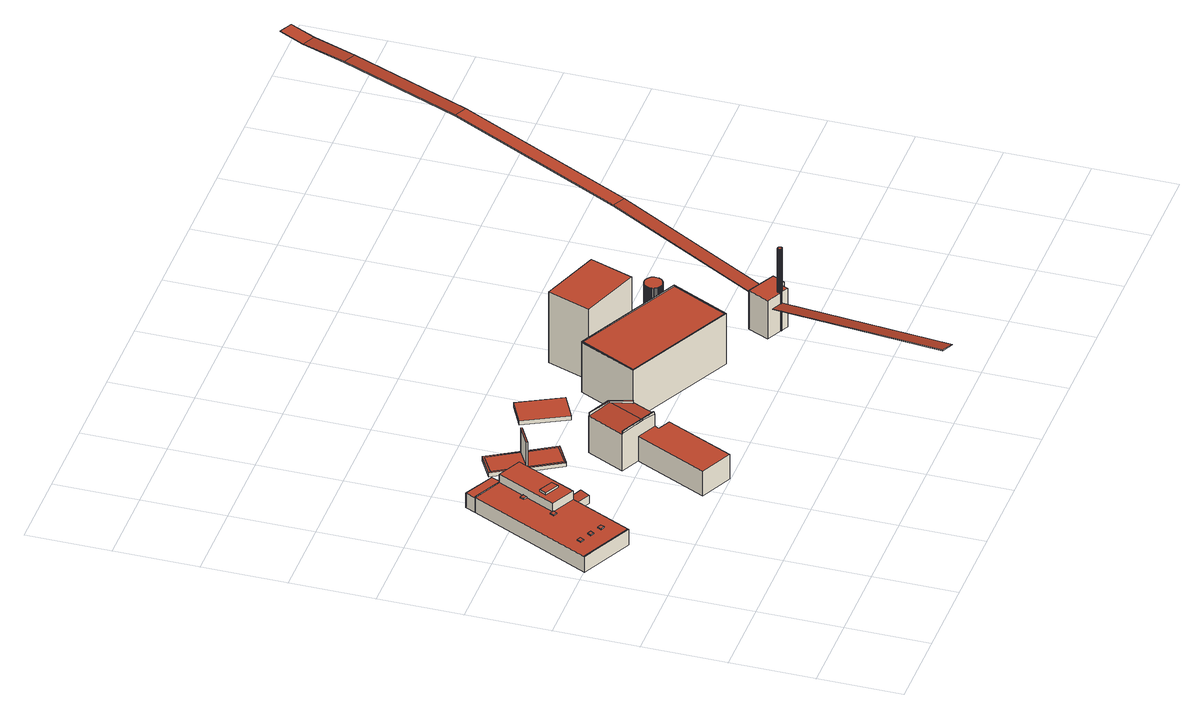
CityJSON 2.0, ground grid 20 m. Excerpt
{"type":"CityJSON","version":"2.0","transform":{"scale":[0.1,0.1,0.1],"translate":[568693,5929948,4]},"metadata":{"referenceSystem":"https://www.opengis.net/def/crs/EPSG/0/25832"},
"CityObjects":{
"building1":{"type":"Building","attributes":{"Grundfläche 2D":"490.193634","Grundhöhe NN":"5.959"},"children":["building1-1","building1-2","building1-3","building1-4","building1-5","building1-6","building1-7","building1-8"],"geometry":[{"type":"Solid","lod":"3","boundaries":[[[[0,1,2,3,4]],[[5,6,7,8,9,10,11,12,13,14,15,16]],[[17,18,19,20,21]],[[22,23,24,25]],[[20,0,4,26,27,21]],[[28,0,20,8]],[[5,16,2,1,0,28,8,7,6]],[[2,16,15,3]],[[23,29,26,4,3,15,30,31,24]],[[17,21,27,32]],[[18,17,32,33]],[[19,18,33,34]],[[35,10,9,8,20,19,34]],[[11,10,35,36]],[[37,14,13,12,11,36,38]],[[15,14,37,30]],[[25,24,31,39]],[[22,25,39,40]],[[23,22,40,29]],[[30,37,38,36,35,34,33,32,27,26,29,40,39,31]]]],"semantics":{"surfaces":[{"type":"RoofSurface"},{"type":"WallSurface"},{"type":"GroundSurface"}],"values":[[0,0,0,0,1,1,1,1,1,1,1,1,1,1,1,1,1,1,1,2]]}}]},
"building1-1":{"type":"BuildingInstallation","parents":["building1"],"geometry":[{"type":"MultiSurface","lod":"3","boundaries":[[[41,42,43,44]],[[45,46,44,43]],[[41,44,46,47]],[[47,48,42,41]],[[43,42,48,45]]],"semantics":{"surfaces":[{"type":"RoofSurface"},{"type":"WallSurface"}],"values":[0,1,1,1,1]}}]},
"building1-2":{"type":"BuildingInstallation","parents":["building1"],"geometry":[{"type":"MultiSurface","lod":"3","boundaries":[[[49,50,51,52]],[[52,51,53,54]],[[49,52,54,55]],[[50,49,55,56]],[[51,50,56,53]]],"semantics":{"surfaces":[{"type":"RoofSurface"},{"type":"WallSurface"}],"values":[0,1,1,1,1]}}]},
"building1-3":{"type":"BuildingInstallation","parents":["building1"],"geometry":[{"type":"MultiSurface","lod":"3","boundaries":[[[57,58,59,60]],[[61,62,60,59]],[[57,60,62,63]],[[63,64,58,57]],[[59,58,64,61]]],"semantics":{"surfaces":[{"type":"RoofSurface"},{"type":"WallSurface"}],"values":[0,1,1,1,1]}}]},
"building1-4":{"type":"BuildingInstallation","parents":["building1"],"geometry":[{"type":"MultiSurface","lod":"3","boundaries":[[[65,66,67,68]],[[68,67,69,70]],[[65,68,70,71]],[[66,65,71,72]],[[67,66,72,69]]],"semantics":{"surfaces":[{"type":"RoofSurface"},{"type":"WallSurface"}],"values":[0,1,1,1,1]}}]},
"building1-5":{"type":"BuildingInstallation","parents":["building1"],"geometry":[{"type":"MultiSurface","lod":"3","boundaries":[[[73,74,75,76]],[[6,76,75,5]],[[73,76,6,77]],[[77,78,74,73]],[[78,5,75,74]]],"semantics":{"surfaces":[{"type":"RoofSurface"},{"type":"WallSurface"}],"values":[0,1,1,1,1]}}]},
"building1-6":{"type":"BuildingInstallation","parents":["building1"],"geometry":[{"type":"MultiSurface","lod":"3","boundaries":[[[79,80,28,81]],[[8,28,80,7]],[[8,9,81,28]],[[79,81,9,82]],[[80,79,82,7]]],"semantics":{"surfaces":[{"type":"RoofSurface"},{"type":"WallSurface"}],"values":[0,1,1,1,1]}}]},
"building1-7":{"type":"BuildingInstallation","parents":["building1"],"geometry":[{"type":"MultiSurface","lod":"3","boundaries":[[[83,84,85,86]],[[13,87,86,85]],[[83,86,87,88]],[[88,12,84,83]],[[85,84,12,13]]],"semantics":{"surfaces":[{"type":"RoofSurface"},{"type":"WallSurface"}],"values":[0,1,1,1,1]}}]},
"building1-8":{"type":"BuildingInstallation","parents":["building1"],"geometry":[{"type":"MultiSurface","lod":"3","boundaries":[[[89,90,91,92]],[[92,91,93,94]],[[89,92,94,95]],[[90,89,95,96]],[[91,90,96,93]]],"semantics":{"surfaces":[{"type":"RoofSurface"},{"type":"WallSurface"}],"values":[0,1,1,1,1]}}]},
"building2":{"type":"Building","attributes":{"Grundfläche 2D":"11.310872","Grundhöhe NN":"5.975"},"geometry":[{"type":"Solid","lod":"3","boundaries":[[[[97,98,99,100]],[[101,102,100,99]],[[102,103,97,100]],[[103,104,98,97]],[[104,101,99,98]],[[104,103,102,101]]]],"semantics":{"surfaces":[{"type":"RoofSurface"},{"type":"WallSurface"},{"type":"GroundSurface"}],"values":[[0,1,1,1,1,2]]}}]},
"building3":{"type":"Building","attributes":{"Grundfläche 2D":"259.023164","Grundhöhe NN":"5.732"},"children":["building3-1","building3-2"],"geometry":[{"type":"Solid","lod":"3","boundaries":[[[[105,106,107,108,109,110,111,112]],[[113,114,110,109,108,107,115,116,117]],[[118,119,120,121,122,123,124]],[[112,122,125,126,105]],[[115,107,106,105,126,127]],[[117,116,115,127,128]],[[113,117,128,129]],[[123,122,112,111,110,114,113,129,130,124]],[[118,124,130,131]],[[119,118,131,132]],[[120,119,132,133]],[[121,120,133,134]],[[122,121,134,125]],[[134,133,132,131,130,129,128,127,126,125]]]],"semantics":{"surfaces":[{"type":"RoofSurface"},{"type":"WallSurface"},{"type":"GroundSurface"}],"values":[[0,0,0,1,1,1,1,1,1,1,1,1,1,2]]}}]},
"building3-1":{"type":"BuildingInstallation","parents":["building3"],"geometry":[{"type":"MultiSurface","lod":"3","boundaries":[[[135,136,137,138,139,140]],[[136,135,116,141]],[[137,136,141,142]],[[143,138,137,142,108]],[[143,106,139,138]],[[107,115,140,139,106]],[[115,116,135,140]]],"semantics":{"surfaces":[{"type":"RoofSurface"},{"type":"WallSurface"}],"values":[0,1,1,1,1,1,1]}}]},
"building3-2":{"type":"BuildingInstallation","parents":["building3"],"geometry":[{"type":"MultiSurface","lod":"3","boundaries":[[[144,145,146,147,148,149]],[[146,114,110,111,147]],[[111,150,148,147]],[[151,145,144,149,148,150,152,109]],[[151,114,146,145]]],"semantics":{"surfaces":[{"type":"RoofSurface"},{"type":"WallSurface"}],"values":[0,1,1,1,1]}}]},
"building4":{"type":"Building","attributes":{"Grundfläche 2D":"108.465187","Grundhöhe NN":"5.942"},"children":["building4-1","building4-2"],"geometry":[{"type":"MultiSurface","lod":"3","boundaries":[[[153,154,155,156,157,158,159,160,161,162]],[[163,164,165,166,167,168,169,170]],[[163,171,158,157]],[[171,172,159,158]],[[172,170,160,159]],[[169,168,162,161]],[[168,167,153,162]],[[154,166,165,155]],[[156,155,165,164]],[[172,171,173,174]],[[170,172,174,175]],[[163,170,175,176]],[[171,163,176,173]],[[176,175,174,173]]],"semantics":{"surfaces":[{"type":"RoofSurface"},{"type":"WallSurface"},{"type":"GroundSurface"}],"values":[0,0,1,1,1,1,1,1,1,1,1,1,1,2]}}]},
"building4-1":{"type":"BuildingInstallation","parents":["building4"],"geometry":[{"type":"MultiSurface","lod":"3","boundaries":[[[177,161,160,157,156,178]],[[170,163,157,160]],[[178,156,164,179]],[[161,177,180,169]]],"semantics":{"surfaces":[{"type":"RoofSurface"},{"type":"WallSurface"}],"values":[0,1,1,1]}}]},
"building4-2":{"type":"BuildingInstallation","parents":["building4"],"geometry":[{"type":"MultiSurface","lod":"3","boundaries":[[[181,182,183,184]],[[167,180,177,184,183,153]],[[177,178,181,184]],[[179,166,154,182,181,178]],[[154,153,183,182]]],"semantics":{"surfaces":[{"type":"RoofSurface"},{"type":"WallSurface"}],"values":[0,1,1,1,1]}}]},
"building5":{"type":"Building","attributes":{"Grundfläche 2D":"80.146197","Grundhöhe NN":"6.080"},"children":["building5-1","building5-2"],"geometry":[{"type":"Solid","lod":"3","boundaries":[[[[185,186,187,188]],[[189,190,188,187]],[[190,191,185,188]],[[191,192,186,185]],[[192,189,187,186]],[[192,191,190,189]]]],"semantics":{"surfaces":[{"type":"RoofSurface"},{"type":"WallSurface"},{"type":"GroundSurface"}],"values":[[0,1,1,1,1,2]]}}]},
"building5-1":{"type":"BuildingInstallation","parents":["building5"],"geometry":[{"type":"MultiSurface","lod":"3","boundaries":[[[193,194,195,196,188,185,186,187]]],"semantics":{"surfaces":[{"type":"RoofSurface"}],"values":[0]}}]},
"building5-2":{"type":"BuildingInstallation","parents":["building5"],"geometry":[{"type":"MultiSurface","lod":"3","boundaries":[[[188,196,193,187]]],"semantics":{"surfaces":[{"type":"RoofSurface"}],"values":[0]}}]},
"building6":{"type":"Building","attributes":{"Grundfläche 2D":"450.678896","Grundhöhe NN":"6.076"},"children":["building6-1","building6-2"],"geometry":[{"type":"Solid","lod":"3","boundaries":[[[[197,198,199,200]],[[201,202,200,199]],[[202,203,197,200]],[[203,204,198,197]],[[204,201,199,198]],[[204,203,202,201]]]],"semantics":{"surfaces":[{"type":"RoofSurface"},{"type":"WallSurface"},{"type":"GroundSurface"}],"values":[[0,1,1,1,1,2]]}}]},
"building6-1":{"type":"BuildingInstallation","parents":["building6"],"geometry":[{"type":"MultiSurface","lod":"3","boundaries":[[[205,206,207,208,209,210,211,212]],[[198,199,210,209]],[[199,200,211,210]],[[200,197,212,211]],[[213,214,206,205]],[[207,206,214,215]],[[215,216,208,207]]],"semantics":{"surfaces":[{"type":"RoofSurface"},{"type":"WallSurface"}],"values":[0,1,1,1,1,1,1]}}]},
"building6-2":{"type":"BuildingInstallation","parents":["building6"],"geometry":[{"type":"MultiSurface","lod":"3","boundaries":[[[209,208,205,212]],[[197,198,209,212]],[[205,208,216,213]]],"semantics":{"surfaces":[{"type":"RoofSurface"},{"type":"WallSurface"}],"values":[0,1,1]}}]},
"building7":{"type":"Building","attributes":{"Grundfläche 2D":"166.793382","Grundhöhe NN":"5.559"},"geometry":[{"type":"Solid","lod":"3","boundaries":[[[[217,218,219,220]],[[221,222,220,219]],[[222,223,217,220]],[[223,224,218,217]],[[224,221,219,218]],[[224,223,222,221]]]],"semantics":{"surfaces":[{"type":"RoofSurface"},{"type":"WallSurface"},{"type":"GroundSurface"}],"values":[[0,1,1,1,1,2]]}}]},
"building8":{"type":"Building","attributes":{"Grundfläche 2D":"13.633804","Grundhöhe NN":"6.035"},"geometry":[{"type":"Solid","lod":"3","boundaries":[[[[225,226,227,228,229,230,231,232,233,234,235,236,237,238,239,240,241,242,243,244,245,246,247,248,249,250,251,252,253,254,255,256,257,258,259,260,261,262,263,264,265,266,267,268,269,270,271,272,273,274,275,276,277,278,279,280,281,282,283,284,285,286,287,288,289,290,291,292,293,294,295,296,297,298,299,300,301,302,303,304,305,306,307,308,309,310,311,312,313,314,315,316,317,318,319,320,321,322,323,324]],[[325,326,229,228]],[[326,327,230,229]],[[327,328,231,230]],[[328,329,232,231]],[[329,330,233,232]],[[330,331,234,233]],[[331,332,235,234]],[[333,325,228,227]],[[334,335,323,322]],[[335,336,324,323]],[[336,337,225,324]],[[337,338,226,225]],[[338,333,227,226]],[[332,339,236,235]],[[339,340,237,236]],[[340,341,238,237]],[[341,342,239,238]],[[342,343,240,239]],[[343,344,241,240]],[[344,345,242,241]],[[345,346,243,242]],[[346,347,244,243]],[[347,348,245,244]],[[348,349,246,245]],[[349,350,247,246]],[[351,352,261,260]],[[352,353,262,261]],[[353,354,263,262]],[[354,355,264,263]],[[355,356,265,264]],[[356,357,266,265]],[[357,358,267,266]],[[358,359,268,267]],[[359,360,269,268]],[[360,361,270,269]],[[361,362,271,270]],[[362,363,272,271]],[[350,364,248,247]],[[364,365,249,248]],[[365,366,250,249]],[[366,367,251,250]],[[367,368,252,251]],[[368,369,253,252]],[[369,370,254,253]],[[370,371,255,254]],[[371,372,256,255]],[[372,373,257,256]],[[373,374,258,257]],[[374,375,259,258]],[[375,351,260,259]],[[363,376,273,272]],[[376,377,274,273]],[[377,378,275,274]],[[378,379,276,275]],[[379,380,277,276]],[[380,381,278,277]],[[381,382,279,278]],[[382,383,280,279]],[[383,384,281,280]],[[384,385,282,281]],[[385,386,283,282]],[[386,387,284,283]],[[387,388,285,284]],[[388,389,286,285]],[[389,390,287,286]],[[390,391,288,287]],[[391,392,289,288]],[[392,393,290,289]],[[393,394,291,290]],[[394,395,292,291]],[[395,396,293,292]],[[396,397,294,293]],[[397,398,295,294]],[[398,399,296,295]],[[399,400,297,296]],[[400,401,298,297]],[[401,402,299,298]],[[402,403,300,299]],[[403,404,301,300]],[[404,405,302,301]],[[405,406,303,302]],[[406,407,304,303]],[[407,408,305,304]],[[408,409,306,305]],[[409,410,307,306]],[[410,411,308,307]],[[411,412,309,308]],[[412,413,310,309]],[[413,414,311,310]],[[414,415,312,311]],[[415,416,313,312]],[[416,417,314,313]],[[417,418,315,314]],[[418,419,316,315]],[[419,420,317,316]],[[420,421,318,317]],[[421,422,319,318]],[[422,423,320,319]],[[423,424,321,320]],[[424,334,322,321]],[[334,424,423,422,421,420,419,418,417,416,415,414,413,412,411,410,409,408,407,406,405,404,403,402,401,400,399,398,397,396,395,394,393,392,391,390,389,388,387,386,385,384,383,382,381,380,379,378,377,376,363,362,361,360,359,358,357,356,355,354,353,352,351,375,374,373,372,371,370,369,368,367,366,365,364,350,349,348,347,346,345,344,343,342,341,340,339,332,331,330,329,328,327,326,325,333,338,337,336,335]]]],"semantics":{"surfaces":[{"type":"RoofSurface"},{"type":"WallSurface"},{"type":"GroundSurface"}],"values":[[0,1,1,1,1,1,1,1,1,1,1,1,1,1,1,1,1,1,1,1,1,1,1,1,1,1,1,1,1,1,1,1,1,1,1,1,1,1,1,1,1,1,1,1,1,1,1,1,1,1,1,1,1,1,1,1,1,1,1,1,1,1,1,1,1,1,1,1,1,1,1,1,1,1,1,1,1,1,1,1,1,1,1,1,1,1,1,1,1,1,1,1,1,1,1,1,1,1,1,1,1,2]]}}]},
"building9":{"type":"Building","attributes":{"Grundfläche 2D":"680.669436","Grundhöhe NN":"4.341"},"children":["building9-1"],"geometry":[{"type":"Solid","lod":"3","boundaries":[[[[425,426,427,428,429,430,431,432,433]],[[434,435,436,437,438,439]],[[440,441,442,443]],[[444,440,443,445]],[[446,444,445,447]],[[448,446,447,449]],[[450,448,449,451]],[[435,434,452,453]],[[436,435,453,454]],[[437,436,454,455]],[[456,457,458,459,451,449,447,445,443,442,460,461]],[[462,463,464,465,441,440,444,446,448,450,466,467]],[[442,441,465,460]],[[468,469,430,429],[451,459,466,450]],[[431,430,469,470]],[[471,472,426,425,433,432,431,470,473,474],[455,475,476,452,434,439,438,437]],[[427,426,472,477]],[[428,427,477,478]],[[429,428,478,468]],[[476,475,455,454,453,452]],[[465,464,461,460]],[[464,463,456,461]],[[463,462,457,456]],[[462,467,458,457]],[[467,466,459,458]],[[472,471,474,473,470,469,468,478,477]]]],"semantics":{"surfaces":[{"type":"RoofSurface"},{"type":"WallSurface"},{"type":"GroundSurface"}],"values":[[0,0,0,0,0,0,0,1,1,1,1,1,1,1,1,1,1,1,1,2,2,2,2,2,2,2]]}}]},
"building9-1":{"type":"BuildingInstallation","parents":["building9"],"geometry":[{"type":"MultiSurface","lod":"3","boundaries":[[[479,480,481,482,483,484,485,486,487,488,489,490,491,492,493,494,495,496,497,498,499,500,501,502,503,504,505,506,507,508,509,510,511,512,513,514]],[[515,516,480,479]],[[516,517,481,480]],[[517,518,482,481]],[[518,519,483,482]],[[519,520,484,483]],[[520,521,485,484]],[[486,485,521,522]],[[522,523,487,486]],[[523,524,488,487]],[[524,525,489,488]],[[525,526,490,489]],[[526,527,491,490]],[[527,528,492,491]],[[528,432,493,492]],[[529,494,493,432,439]],[[495,494,529,530]],[[496,495,530,531]],[[497,496,531,532]],[[438,433,499]],[[433,425,500,499]],[[425,533,501,500]],[[498,497,532,534]],[[499,498,534,438]],[[533,535,502,501]],[[535,536,503,502]],[[536,537,504,503]],[[537,538,505,504]],[[538,539,506,505]],[[539,540,507,506]],[[540,541,508,507]],[[541,542,509,508]],[[542,543,510,509]],[[543,544,511,510]],[[544,545,512,511]],[[545,546,513,512]],[[546,547,514,513]],[[547,515,479,514]],[[476,473,548,549]],[[549,548,550,551]],[[551,550,552,553]],[[554,553,552,555]],[[556,554,555,557]],[[475,556,557,474]]],"semantics":{"surfaces":[{"type":"RoofSurface"},{"type":"WallSurface"}],"values":[0,1,1,1,1,1,1,1,1,1,1,1,1,1,1,1,1,1,1,1,1,1,1,1,1,1,1,1,1,1,1,1,1,1,1,1,1,1,1,1,1,1,1,1]}}]}
},
"vertices":[
[219,852,83],[219,851,83],[149,708,83],[207,680,83],[277,824,83],[183,777,61],[188,787,61],[219,851,61],[219,852,61],[152,885,61],[151,885,61],[9,592,61],[10,591,61],[133,532,61],[135,531,61],[207,680,61],[149,708,61],[237,874,58],[164,910,58],[152,885,59],[219,852,59],[225,849,59],[292,803,44],[272,813,44],[252,772,44],[273,762,44],[277,824,20],[225,849,20],[219,852,63],[272,813,20],[207,680,20],[252,772,20],[237,874,20],[164,910,20],[152,885,20],[151,885,20],[9,592,20],[135,531,20],[10,591,20],[273,762,20],[292,803,20],
[210,715,88],[218,732,88],[184,749,88],[175,732,88],[184,749,83],[175,732,83],[210,715,83],[218,732,83],
[121,597,64],[116,588,64],[126,584,64],[130,593,64],[126,584,61],[130,593,61],[121,597,61],[116,588,61],
[140,711,64],[135,701,64],[144,697,64],[149,706,64],[144,697,61],[149,706,61],[140,711,61],[135,701,61],
[92,611,64],[87,602,64],[96,598,64],[101,607,64],[96,598,61],[101,607,61],[92,611,61],[87,602,61],
[178,791,64],[174,782,64],[183,777,64],[188,787,64],[178,791,61],[174,782,61],
[151,884,63],[219,851,63],[152,885,63],[151,884,61],
[10,593,63],[10,591,63],[133,532,63],[133,533,63],[133,533,61],[10,593,61],
[63,626,64],[58,616,64],[67,612,64],[72,621,64],[67,612,61],[72,621,61],[63,626,61],[58,616,61],
[270,682,43],[229,701,43],[218,679,41],[258,659,41],[218,679,20],[258,659,20],[270,682,20],[229,701,20],
[520,639,114],[519,641,114],[502,690,118],[501,687,118],[460,602,118],[459,600,118],[491,585,114],[494,584,114],[400,629,114],[403,628,114],[502,692,117],[447,718,114],[444,719,114],[362,434,82],[440,397,82],[518,559,82],[488,573,82],[494,584,82],[491,585,82],[445,607,82],[494,584,17],[520,639,17],[502,692,17],[444,719,17],[400,629,17],[445,607,17],[362,434,17],[440,397,17],[518,559,17],[488,573,17],
[447,718,121],[446,717,121],[500,690,121],[517,640,121],[519,641,121],[502,692,121],[446,717,114],[500,690,117],[517,640,114],
[460,602,121],[403,630,121],[403,628,121],[491,585,121],[492,587,121],[461,602,121],[492,587,114],[403,630,114],[461,602,117],
[383,854,30],[384,851,30],[425,781,30],[378,753,30],[376,748,30],[430,780,30],[343,929,30],[289,897,30],[294,896,30],[341,924,30],[376,748,29],[378,753,29],[425,781,29],[384,851,29],[383,854,29],[341,924,29],[294,896,29],[289,897,29],[430,780,29],[343,929,29],[430,780,19],[343,929,19],[289,897,19],[376,748,19],
[335,826,30],[336,823,30],[336,823,29],[335,826,29],
[336,823,94],[384,851,94],[383,854,94],[335,826,94],
[605,821,32],[553,923,32],[491,891,32],[543,789,32],[491,891,21],[543,789,21],[605,821,21],[553,923,21],
[494,890,32],[552,920,32],[602,822,32],[544,793,32],
[912,671,153],[650,799,153],[582,661,153],[844,532,153],[582,661,21],[844,532,21],[912,671,21],[650,799,21],
[910,670,155],[843,534,155],[584,661,155],[651,797,155],[650,799,155],[582,661,155],[844,532,155],[912,671,155],[910,670,153],[843,534,153],[584,661,153],[651,797,153],
[704,800,203],[848,748,203],[885,851,203],[741,903,203],[885,851,16],[741,903,16],[704,800,16],[848,748,16],
[904,735,160],[903,735,160],[902,735,160],[900,735,160],[899,735,160],[898,735,160],[896,735,160],[895,734,160],[894,734,160],[893,734,160],[891,733,160],[890,733,160],[889,732,160],[888,731,160],[887,731,160],[886,730,160],[885,729,160],[884,728,160],[883,727,160],[882,726,160],[882,725,160],[881,724,160],[880,722,160],[880,721,160],[880,720,160],[879,719,160],[879,717,160],[879,716,160],[879,715,160],[879,713,160],[879,712,160],[879,711,160],[879,710,160],[880,708,160],[880,707,160],[881,706,160],[881,705,160],[882,703,160],[882,702,160],[883,701,160],[884,700,160],[885,699,160],[886,698,160],[887,698,160],[888,697,160],[889,696,160],[890,696,160],[891,695,160],[893,695,160],[894,694,160],[895,694,160],[896,694,160],[898,693,160],[899,693,160],[900,693,160],[902,693,160],[903,694,160],[904,694,160],[906,694,160],[907,695,160],[908,695,160],[909,696,160],[910,696,160],[911,697,160],[912,698,160],[913,699,160],[914,699,160],[915,700,160],[916,701,160],[917,703,160],[918,704,160],[918,705,160],[919,706,160],[919,707,160],[920,708,160],[920,710,160],[920,711,160],[920,712,160],[920,714,160],[920,715,160],[920,716,160],[920,718,160],[920,719,160],[920,720,160],[919,721,160],[919,723,160],[918,724,160],[918,725,160],[917,726,160],[916,727,160],[915,728,160],[914,729,160],[913,730,160],[912,731,160],[911,731,160],[910,732,160],[909,733,160],[908,733,160],[907,734,160],[905,734,160],[900,735,20],[899,735,20],[898,735,20],[896,735,20],[895,734,20],[894,734,20],[893,734,20],[891,733,20],[902,735,20],[908,733,20],[907,734,20],[905,734,20],[904,735,20],[903,735,20],[890,733,20],[889,732,20],[888,731,20],[887,731,20],[886,730,20],[885,729,20],[884,728,20],[883,727,20],[882,726,20],[882,725,20],[881,724,20],[880,722,20],[881,706,20],[881,705,20],[882,703,20],[882,702,20],[883,701,20],[884,700,20],[885,699,20],[886,698,20],[887,698,20],[888,697,20],[889,696,20],[890,696,20],[891,695,20],[880,721,20],[880,720,20],[879,719,20],[879,717,20],[879,716,20],[879,715,20],[879,713,20],[879,712,20],[879,711,20],[879,710,20],[880,708,20],[880,707,20],[893,695,20],[894,694,20],[895,694,20],[896,694,20],[898,693,20],[899,693,20],[900,693,20],[902,693,20],[903,694,20],[904,694,20],[906,694,20],[907,695,20],[908,695,20],[909,696,20],[910,696,20],[911,697,20],[912,698,20],[913,699,20],[914,699,20],[915,700,20],[916,701,20],[917,703,20],[918,704,20],[918,705,20],[919,706,20],[919,707,20],[920,708,20],[920,710,20],[920,711,20],[920,712,20],[920,714,20],[920,715,20],[920,716,20],[920,718,20],[920,719,20],[920,720,20],[919,721,20],[919,723,20],[918,724,20],[918,725,20],[917,726,20],[916,727,20],[915,728,20],[914,729,20],[913,730,20],[912,731,20],[911,731,20],[910,732,20],[909,733,20],
[1025,461,105],[1040,453,105],[1050,473,105],[1061,468,105],[1075,497,105],[1007,531,105],[983,481,105],[1020,463,105],[1024,461,105],[998,474,75],[775,18,213],[802,5,213],[1025,461,75],[1024,461,75],[1020,463,75],[1648,1719,92],[1678,1781,93],[1647,1796,93],[1617,1734,92],[1594,1610,104],[1564,1625,104],[1448,1312,124],[1418,1327,124],[1241,888,116],[1210,903,116],[1055,507,84],[1024,523,84],[998,474,73],[775,18,211],[802,5,211],[1025,461,73],[1564,1625,102],[1418,1327,122],[1210,903,114],[1024,523,82],[1647,1796,91],[1617,1734,90],[1448,1312,122],[1594,1610,102],[1648,1719,90],[1678,1781,91],[1055,507,82],[1241,888,114],[1075,497,3],[1007,531,3],[983,481,3],[1025,461,3],[1040,453,3],[1020,463,3],[1024,461,3],[1024,461,73],[1020,463,73],[1050,473,3],[1061,468,3],
[1026,471,220],[1025,471,220],[1024,471,220],[1023,471,220],[1022,471,220],[1022,470,220],[1021,470,220],[1021,469,220],[1020,469,220],[1020,468,220],[1019,467,220],[1019,466,220],[1019,465,220],[1020,464,220],[1020,463,220],[1021,463,220],[1021,462,220],[1022,462,220],[1022,461,220],[1023,461,220],[1024,461,220],[1025,461,220],[1026,461,220],[1027,462,220],[1028,462,220],[1028,463,220],[1029,463,220],[1029,464,220],[1029,465,220],[1029,466,220],[1029,467,220],[1029,468,220],[1029,469,220],[1028,469,220],[1028,470,220],[1027,470,220],[1026,471,105],[1025,471,105],[1024,471,105],[1023,471,105],[1022,471,105],[1022,470,105],[1021,470,105],[1021,469,105],[1020,469,105],[1020,468,105],[1019,467,105],[1019,466,105],[1019,465,105],[1020,464,105],[1021,463,75],[1021,462,75],[1022,462,75],[1022,461,75],[1026,461,105],[1023,461,75],[1027,462,105],[1028,462,105],[1028,463,105],[1029,463,105],[1029,464,105],[1029,465,105],[1029,466,105],[1029,467,105],[1029,468,105],[1029,469,105],[1028,469,105],[1028,470,105],[1027,470,105],[1021,463,3],[1021,463,73],[1021,462,3],[1021,462,73],[1022,462,3],[1022,462,73],[1022,461,73],[1022,461,3],[1023,461,73],[1023,461,3]
]}
